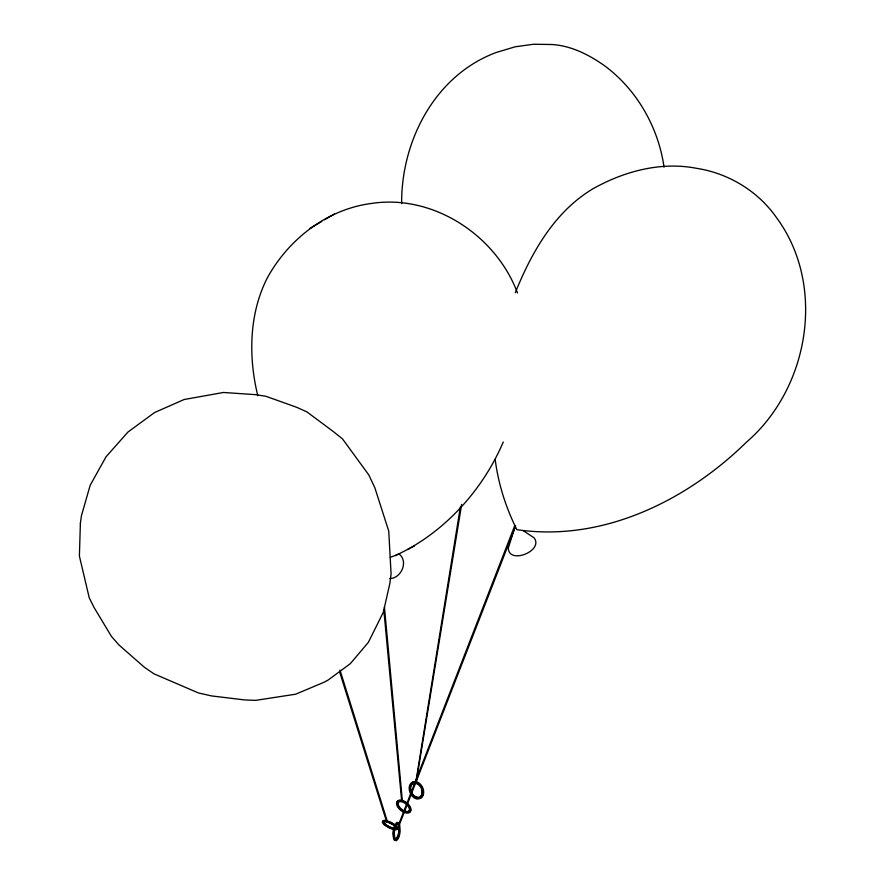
<?xml version="1.0" encoding="UTF-8"?>
<svg xmlns="http://www.w3.org/2000/svg" width="885" height="885" viewBox="0 0 885 885"><rect width="100%" height="100%" fill="white"/><g stroke="black" fill="none" stroke-linecap="round" stroke-linejoin="round"><path stroke-width="1.33" d="M401.657 203.661C401.104 140.826 435.154 75.103 496.208 52.492L515.247 46.772L533.6 44.25L552.008 44.516C570.537 45.721 587.419 53.941 602.508 64.328L603.824 65.191C636.68 89.208 658.318 127.031 664.038 167.154M399.5 832.154L398.858 823.858L398.283 822.773L396.768 822.431C392.84 827.044 391.966 834.577 394.168 840.164L395.672 840.551L397.962 837.475M339.995 670.122L387.199 820.97C385.462 821.391 388.626 821.07 386.491 821.313L339.574 671.759M386.723 821.59L387.132 820.893M416.083 780.481L460.355 506.994M416.227 782.041L461.649 504.395M394.102 830.849L395.905 824.588M401.724 800.936L402.465 800.836L401.569 800.704L402.321 800.505L384.422 606.966M401.558 800.682L402.21 800.35M398.593 835.971L399.124 834.157M398.925 824.123L399.489 824.322M515.457 525.513L508.311 548.003C508.665 565.017 544.142 550.835 534.053 537.803L523.112 530.58M515.048 527.493L399.655 824.035L398.892 823.979L514.672 525.823L515.524 525.989M515.324 292.647C531.608 252.336 554.475 211.814 592.85 188.837C623.925 171.336 660.863 161.369 696.451 168.305C728.156 173.128 757.936 191.027 776.333 217.4C826.601 285.191 809.277 388.128 746.453 442.157C686.539 500.954 602.309 542.273 516.873 529.661C505.833 507.603 498.266 483.741 495.158 459.271M503.266 442.002C484.183 486.684 450.277 525.823 407.664 549.419M410.463 784.32L411.547 782.882M412.344 784.021C407.952 788.867 413.085 798.867 419.7 797.086M420.441 796.6C424.877 791.754 419.711 781.687 413.085 783.524M421.238 797.739C425.906 792.617 421.592 783.623 415.895 781.964M517.482 293.001C496.109 235.432 433.296 193.959 371.512 203.45C327.14 209.17 288.731 239.027 267.392 277.746C248.928 313.876 248.342 356.998 257.812 395.783M324.596 219.734L334.342 214.059M309.827 228.43L321.697 221.504M390.296 557.406L398.892 553.888M395.396 555.68L414.445 545.945M416.05 782.274L416.348 782.207M515.501 526.265L514.65 525.889M414.678 781.555C402.863 783.645 412.344 804.731 421.714 797.44C426.415 792.396 421.968 783.28 416.558 781.765M412.51 782.229L416.116 782.052M397.564 822.508L399.08 822.862C399.821 824.322 401.757 836.524 396.48 840.628L394.964 840.241C392.608 835.186 393.028 828.172 396.679 823.846L397.962 824.134C399.843 828.847 399.102 835.252 395.761 839.124L394.013 837.885M389.754 578.635C400.993 578.392 408.483 562.174 399.6 554.375M416.514 783.07C398.681 784.353 422.698 810.527 422.366 789.874M416.758 798.535L411.746 794.73M398.759 824.223L397.476 823.924C394.157 827.818 393.427 834.168 395.285 838.88L396.557 839.212L398.095 836.701L399.157 832.188L399.257 825.462M418.063 783.723L420.773 786.278M401.657 800.836L383.813 609.842M397.188 801.71A8.286 4.502 38.9 0 1 407.52 803.414A8.286 4.502 38.9 0 1 408.959 812.441M405.806 812.297A8.286 4.502 38.9 0 1 399.013 807.684M409.733 807.917A6.992 3.794 38.9 0 1 402.454 809.897A6.992 3.794 38.9 0 1 399.777 801.157M402.443 801.268A6.992 3.794 38.9 0 1 403.98 801.854M405.529 802.739A6.992 3.794 38.9 0 1 406.967 803.868M408.195 805.173A6.992 3.794 38.9 0 1 409.147 806.545M382.818 821.866A8.363 2.456 26.8 0 1 391.867 822.807A8.363 2.456 26.8 0 1 396.403 829.09M391.546 828.006A8.363 2.456 26.8 0 1 383.415 822.818M396.015 826.38A7.047 2.069 26.8 0 1 391.347 827.497A7.047 2.069 26.8 0 1 383.902 821.678M386.137 821.125A7.047 2.069 26.8 0 1 395.119 825.462M80.38 523.301L79.396 556.101L89.252 597.851L94.153 607.641L111.433 636.403L119.055 645.065L144.62 667.456L154.023 673.85L198.517 692.977L211.57 695.92L244.581 699.924L255.632 700.367L295.645 694.205L323.954 682.28L327.926 680.178L350.349 663.628L368.37 642.344L383.327 612.254L389.887 583.292L391.081 574.011L388.747 531.088L374.809 487.635L368.791 474.913L342.473 438.86L333.457 431.67L306.962 411.923L296.63 407.277L265.854 396.27L255.599 394.655L223.44 392.475L184.08 399.533L154.532 412.554L127.971 432.035L106.045 456.782L90.181 485.268L81.442 515.723L80.38 523.301M397.453 806.567A8.297 4.502 38.9 0 0 409.655 812.419A8.297 4.502 38.9 0 0 403.593 801.567A8.297 4.502 38.9 0 0 397.453 806.567M398.405 806.611A6.992 3.794 38.9 0 0 408.704 811.556A6.992 3.794 38.9 0 0 403.582 802.396A6.992 3.794 38.9 0 0 398.405 806.611M384.09 824.566A8.363 2.456 26.8 0 0 396.967 829.566A8.363 2.456 26.8 0 0 388.603 822.176A8.363 2.456 26.8 0 0 384.09 824.566M384.997 824.698A7.047 2.069 26.8 0 0 395.86 828.924A7.047 2.069 26.8 0 0 388.792 822.685A7.047 2.069 26.8 0 0 384.997 824.698"/></g></svg>
